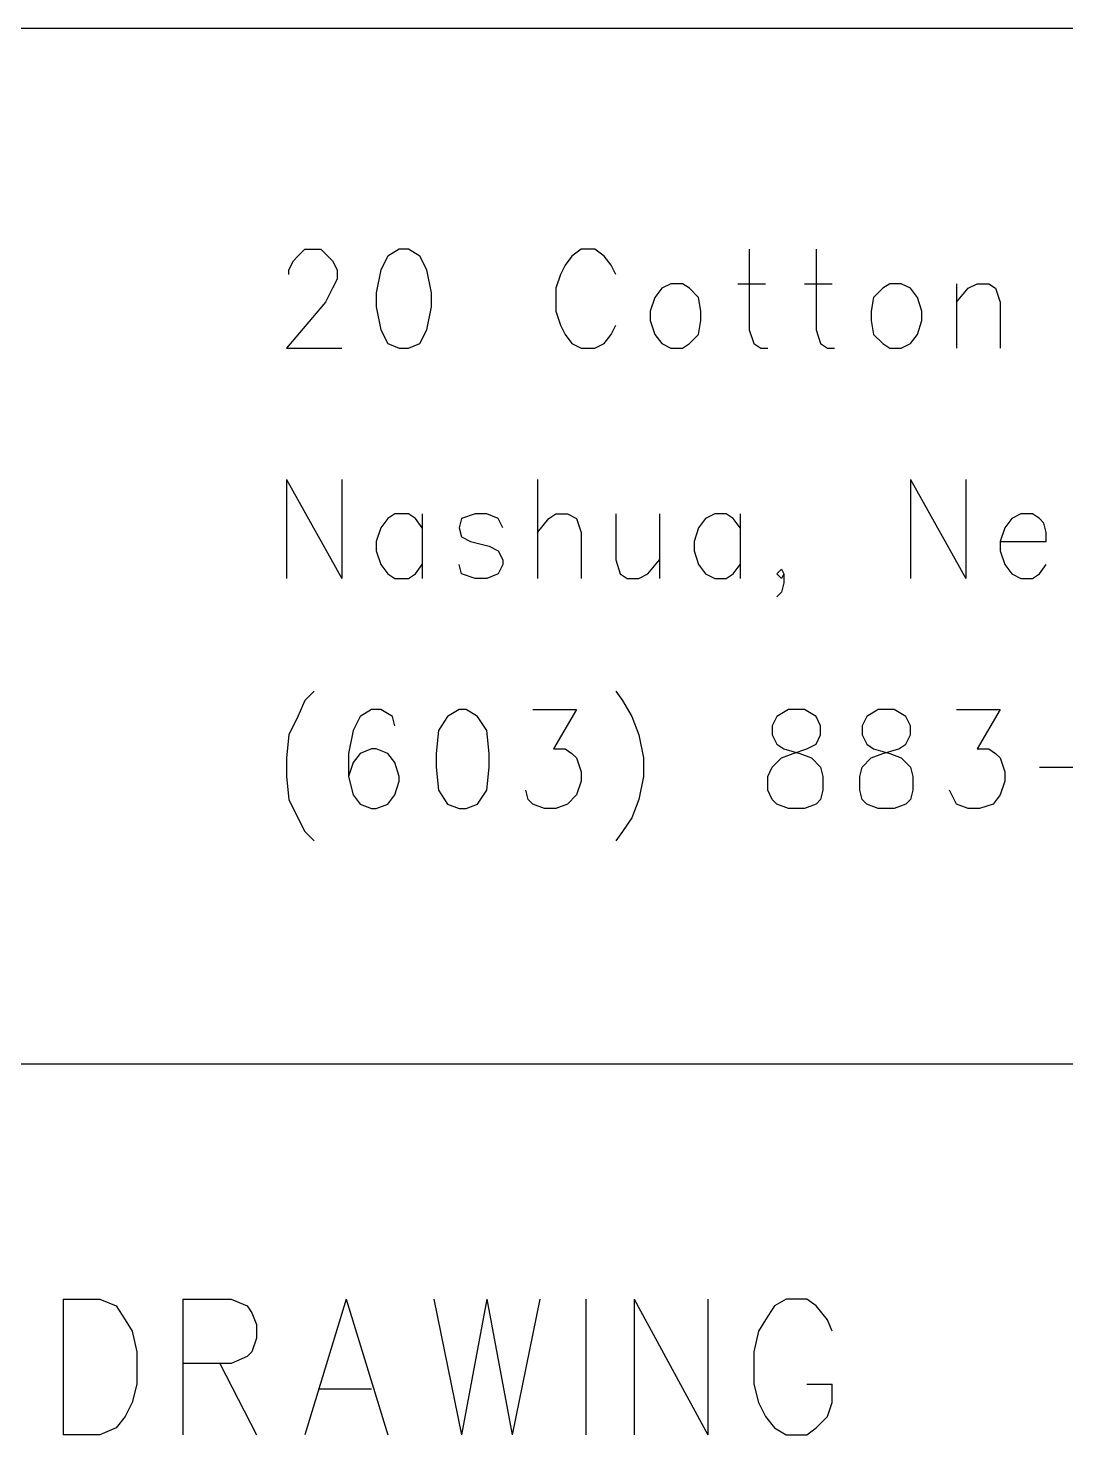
# Model space of a CAD drawing. Extents: x 11.9 to 28.1, y 10.8 to 21.2.
# Drawn here: x 26.6 to 27.05, y 11.438 to 12.049 of the extents above; entities that cross this region are included whole.
import ezdxf

# ---------------------------------------------------------------- set-up
doc = ezdxf.new("R2010")
doc.units = 0
doc.header["$MEASUREMENT"] = 0
doc.layers.add('LAYNR1', color=2, linetype='Continuous')

msp = doc.modelspace()

# ---------------------------------------------------------------- linework, layer by layer
at = {"layer": 'LAYNR1', "color": 7}
for points in [[(23.388, 12.049), (28.092, 12.049)], [(26.713, 11.942), (26.713, 11.944), (26.715, 11.948), (26.717, 11.95), (26.72, 11.953), (26.727, 11.953), (26.73, 11.95), (26.732, 11.948), (26.734, 11.944), (26.734, 11.94), (26.732, 11.936), (26.729, 11.93), (26.712, 11.91)], [(26.761, 11.953), (26.756, 11.95), (26.753, 11.944), (26.751, 11.934), (26.751, 11.928), (26.753, 11.918), (26.756, 11.912), (26.761, 11.91)], [(26.765, 11.91), (26.77, 11.912), (26.773, 11.918), (26.775, 11.928), (26.775, 11.934), (26.773, 11.944), (26.77, 11.95), (26.765, 11.953), (26.761, 11.953)], [(26.855, 11.942), (26.853, 11.946), (26.85, 11.95), (26.846, 11.953), (26.84, 11.953), (26.836, 11.95), (26.833, 11.946), (26.831, 11.942)], [(26.913, 11.953), (26.913, 11.918), (26.915, 11.912), (26.918, 11.91)], [(26.942, 11.953), (26.942, 11.918), (26.944, 11.912), (26.947, 11.91)], [(26.831, 11.942), (26.829, 11.936), (26.829, 11.926)], [(26.879, 11.938), (26.875, 11.936), (26.872, 11.932), (26.87, 11.926)], [(26.892, 11.926), (26.891, 11.932), (26.887, 11.936), (26.884, 11.938), (26.879, 11.938)], [(26.908, 11.938), (26.92, 11.938)], [(26.937, 11.938), (26.949, 11.938)], [(26.974, 11.938), (26.971, 11.936), (26.967, 11.932), (26.966, 11.926)], [(26.988, 11.926), (26.986, 11.932), (26.983, 11.936), (26.979, 11.938), (26.974, 11.938)], [(27.003, 11.938), (27.003, 11.91)], [(27.003, 11.93), (27.008, 11.936), (27.012, 11.938), (27.017, 11.938), (27.02, 11.936), (27.022, 11.93), (27.022, 11.91)], [(26.829, 11.926), (26.831, 11.92), (26.833, 11.916), (26.836, 11.912), (26.84, 11.91)], [(26.87, 11.926), (26.87, 11.922), (26.872, 11.916), (26.875, 11.912), (26.879, 11.91)], [(26.884, 11.91), (26.887, 11.912), (26.891, 11.916), (26.892, 11.922), (26.892, 11.926)], [(26.966, 11.926), (26.966, 11.922), (26.967, 11.916), (26.971, 11.912), (26.974, 11.91)], [(26.979, 11.91), (26.983, 11.912), (26.986, 11.916), (26.988, 11.922), (26.988, 11.926)], [(26.846, 11.91), (26.85, 11.912), (26.853, 11.916), (26.855, 11.92)], [(26.712, 11.91), (26.736, 11.91)], [(26.761, 11.91), (26.765, 11.91)], [(26.84, 11.91), (26.846, 11.91)], [(26.879, 11.91), (26.884, 11.91)], [(26.918, 11.91), (26.921, 11.91)], [(26.947, 11.91), (26.95, 11.91)], [(26.974, 11.91), (26.979, 11.91)], [(26.712, 11.853), (26.712, 11.81)], [(26.712, 11.853), (26.736, 11.81)], [(26.736, 11.853), (26.736, 11.81)], [(26.821, 11.853), (26.821, 11.81)], [(26.983, 11.853), (26.983, 11.81)], [(26.983, 11.853), (27.007, 11.81)], [(27.007, 11.853), (27.007, 11.81)], [(26.771, 11.832), (26.768, 11.836), (26.765, 11.838), (26.759, 11.838), (26.756, 11.836), (26.753, 11.832), (26.751, 11.826)], [(26.771, 11.838), (26.771, 11.81)], [(26.806, 11.832), (26.804, 11.836), (26.799, 11.838), (26.794, 11.838), (26.788, 11.836), (26.787, 11.832), (26.788, 11.828), (26.792, 11.826)], [(26.821, 11.83), (26.826, 11.836), (26.829, 11.838), (26.834, 11.838), (26.838, 11.836), (26.84, 11.83), (26.84, 11.81)], [(26.855, 11.838), (26.855, 11.818), (26.857, 11.812), (26.86, 11.81)], [(26.874, 11.838), (26.874, 11.81)], [(26.909, 11.832), (26.906, 11.836), (26.903, 11.838), (26.898, 11.838), (26.894, 11.836), (26.891, 11.832), (26.889, 11.826)], [(26.909, 11.838), (26.909, 11.81)], [(27.042, 11.826), (27.042, 11.83), (27.041, 11.834), (27.039, 11.836), (27.036, 11.838), (27.031, 11.838), (27.027, 11.836), (27.024, 11.832), (27.022, 11.826)], [(26.751, 11.826), (26.751, 11.822), (26.753, 11.816), (26.756, 11.812), (26.759, 11.81)], [(26.792, 11.826), (26.8, 11.824), (26.804, 11.822), (26.806, 11.818), (26.806, 11.816), (26.804, 11.812), (26.799, 11.81)], [(26.889, 11.826), (26.889, 11.822), (26.891, 11.816), (26.894, 11.812), (26.898, 11.81)], [(27.022, 11.826), (27.042, 11.826)], [(27.022, 11.826), (27.022, 11.822), (27.024, 11.816), (27.027, 11.812), (27.031, 11.81)], [(26.865, 11.81), (26.869, 11.812), (26.874, 11.818)], [(26.765, 11.81), (26.768, 11.812), (26.771, 11.816)], [(26.794, 11.81), (26.788, 11.812), (26.787, 11.816)], [(26.903, 11.81), (26.906, 11.812), (26.909, 11.816)], [(26.927, 11.81), (26.925, 11.812), (26.927, 11.814), (26.928, 11.812), (26.928, 11.808), (26.927, 11.804), (26.925, 11.802)], [(26.928, 11.812), (26.927, 11.81)], [(27.036, 11.81), (27.039, 11.812), (27.042, 11.816)], [(26.759, 11.81), (26.765, 11.81)], [(26.799, 11.81), (26.794, 11.81)], [(26.86, 11.81), (26.865, 11.81)], [(26.898, 11.81), (26.903, 11.81)], [(27.031, 11.81), (27.036, 11.81)], [(26.724, 11.761), (26.72, 11.757), (26.717, 11.75), (26.713, 11.742)], [(26.855, 11.761), (26.858, 11.757), (26.862, 11.75), (26.865, 11.742)], [(26.759, 11.746), (26.758, 11.75), (26.753, 11.753), (26.749, 11.753), (26.744, 11.75), (26.741, 11.744), (26.739, 11.734), (26.739, 11.724), (26.741, 11.716), (26.744, 11.712), (26.749, 11.71)], [(26.787, 11.753), (26.782, 11.75), (26.778, 11.744), (26.777, 11.734), (26.777, 11.728), (26.778, 11.718), (26.782, 11.712), (26.787, 11.71)], [(26.79, 11.71), (26.795, 11.712), (26.799, 11.718), (26.8, 11.728), (26.8, 11.734), (26.799, 11.744), (26.795, 11.75), (26.79, 11.753), (26.787, 11.753)], [(26.819, 11.753), (26.838, 11.753), (26.828, 11.736), (26.833, 11.736), (26.836, 11.734), (26.838, 11.732), (26.84, 11.726)], [(26.93, 11.753), (26.925, 11.75), (26.923, 11.746), (26.923, 11.742)], [(26.944, 11.742), (26.944, 11.746), (26.942, 11.75), (26.937, 11.753), (26.93, 11.753)], [(26.969, 11.753), (26.964, 11.75), (26.962, 11.746), (26.962, 11.742)], [(26.983, 11.742), (26.983, 11.746), (26.981, 11.75), (26.976, 11.753), (26.969, 11.753)], [(27.003, 11.753), (27.022, 11.753), (27.012, 11.736), (27.017, 11.736), (27.02, 11.734), (27.022, 11.732), (27.024, 11.726)], [(26.713, 11.742), (26.712, 11.732), (26.712, 11.724), (26.713, 11.714), (26.717, 11.706), (26.72, 11.7), (26.724, 11.696)], [(26.865, 11.742), (26.867, 11.732), (26.867, 11.724), (26.865, 11.714), (26.862, 11.706), (26.858, 11.7), (26.855, 11.696)], [(26.93, 11.71), (26.925, 11.712), (26.923, 11.714), (26.921, 11.718), (26.921, 11.724), (26.923, 11.728), (26.927, 11.732), (26.932, 11.734), (26.938, 11.736), (26.942, 11.738), (26.944, 11.742)], [(26.923, 11.742), (26.925, 11.738), (26.928, 11.736), (26.935, 11.734), (26.94, 11.732), (26.944, 11.728), (26.945, 11.724), (26.945, 11.718), (26.944, 11.714), (26.942, 11.712), (26.937, 11.71)], [(26.969, 11.71), (26.964, 11.712), (26.962, 11.714), (26.961, 11.718), (26.961, 11.724), (26.962, 11.728), (26.966, 11.732), (26.971, 11.734), (26.978, 11.736), (26.981, 11.738), (26.983, 11.742)], [(26.962, 11.742), (26.964, 11.738), (26.967, 11.736), (26.974, 11.734), (26.979, 11.732), (26.983, 11.728), (26.984, 11.724), (26.984, 11.718), (26.983, 11.714), (26.981, 11.712), (26.976, 11.71)], [(26.751, 11.71), (26.756, 11.712), (26.759, 11.716), (26.761, 11.722), (26.761, 11.724), (26.759, 11.73), (26.756, 11.734), (26.751, 11.736), (26.749, 11.736), (26.744, 11.734), (26.741, 11.73), (26.739, 11.724)], [(26.84, 11.726), (26.84, 11.722), (26.838, 11.716), (26.834, 11.712), (26.829, 11.71)], [(27.024, 11.726), (27.024, 11.722), (27.022, 11.716), (27.019, 11.712), (27.013, 11.71)], [(27.039, 11.728), (27.07, 11.728)], [(26.824, 11.71), (26.819, 11.712), (26.817, 11.714), (26.816, 11.718)], [(27.008, 11.71), (27.003, 11.712), (27.002, 11.714), (27, 11.718)], [(26.749, 11.71), (26.751, 11.71)], [(26.787, 11.71), (26.79, 11.71)], [(26.829, 11.71), (26.824, 11.71)], [(26.937, 11.71), (26.93, 11.71)], [(26.976, 11.71), (26.969, 11.71)], [(27.013, 11.71), (27.008, 11.71)], [(28.088, 11.599), (25.592, 11.599)], [(26.615, 11.497), (26.615, 11.438)], [(26.615, 11.497), (26.631, 11.497), (26.638, 11.494)], [(26.638, 11.494), (26.642, 11.488), (26.645, 11.483)], [(26.667, 11.497), (26.667, 11.438)], [(26.667, 11.497), (26.688, 11.497), (26.695, 11.494)], [(26.695, 11.494), (26.697, 11.491), (26.699, 11.486), (26.699, 11.48), (26.697, 11.474), (26.695, 11.472)], [(26.738, 11.497), (26.72, 11.438)], [(26.738, 11.497), (26.756, 11.438)], [(26.776, 11.497), (26.788, 11.438)], [(26.799, 11.497), (26.788, 11.438)], [(26.799, 11.497), (26.81, 11.438)], [(26.822, 11.497), (26.81, 11.438)], [(26.842, 11.497), (26.842, 11.438)], [(26.863, 11.497), (26.863, 11.438)], [(26.863, 11.497), (26.895, 11.438)], [(26.895, 11.497), (26.895, 11.438)], [(26.924, 11.494), (26.92, 11.488), (26.917, 11.483)], [(26.942, 11.494), (26.938, 11.497), (26.929, 11.497), (26.924, 11.494)], [(26.949, 11.483), (26.947, 11.488), (26.942, 11.494)], [(26.645, 11.483), (26.647, 11.474), (26.647, 11.46)], [(26.917, 11.483), (26.915, 11.474), (26.915, 11.46)], [(26.695, 11.472), (26.688, 11.469), (26.667, 11.469)], [(26.683, 11.469), (26.699, 11.438)], [(26.647, 11.46), (26.645, 11.452), (26.642, 11.446), (26.638, 11.441), (26.631, 11.438)], [(26.726, 11.458), (26.749, 11.458)], [(26.915, 11.46), (26.917, 11.452), (26.92, 11.446), (26.924, 11.441), (26.929, 11.438)], [(26.938, 11.438), (26.942, 11.441), (26.947, 11.446), (26.949, 11.452), (26.949, 11.46)], [(26.938, 11.46), (26.949, 11.46)], [(26.631, 11.438), (26.615, 11.438)], [(26.929, 11.438), (26.938, 11.438)]]:
    msp.add_lwpolyline(points, dxfattribs=at)

doc.saveas('drawing.dxf')
